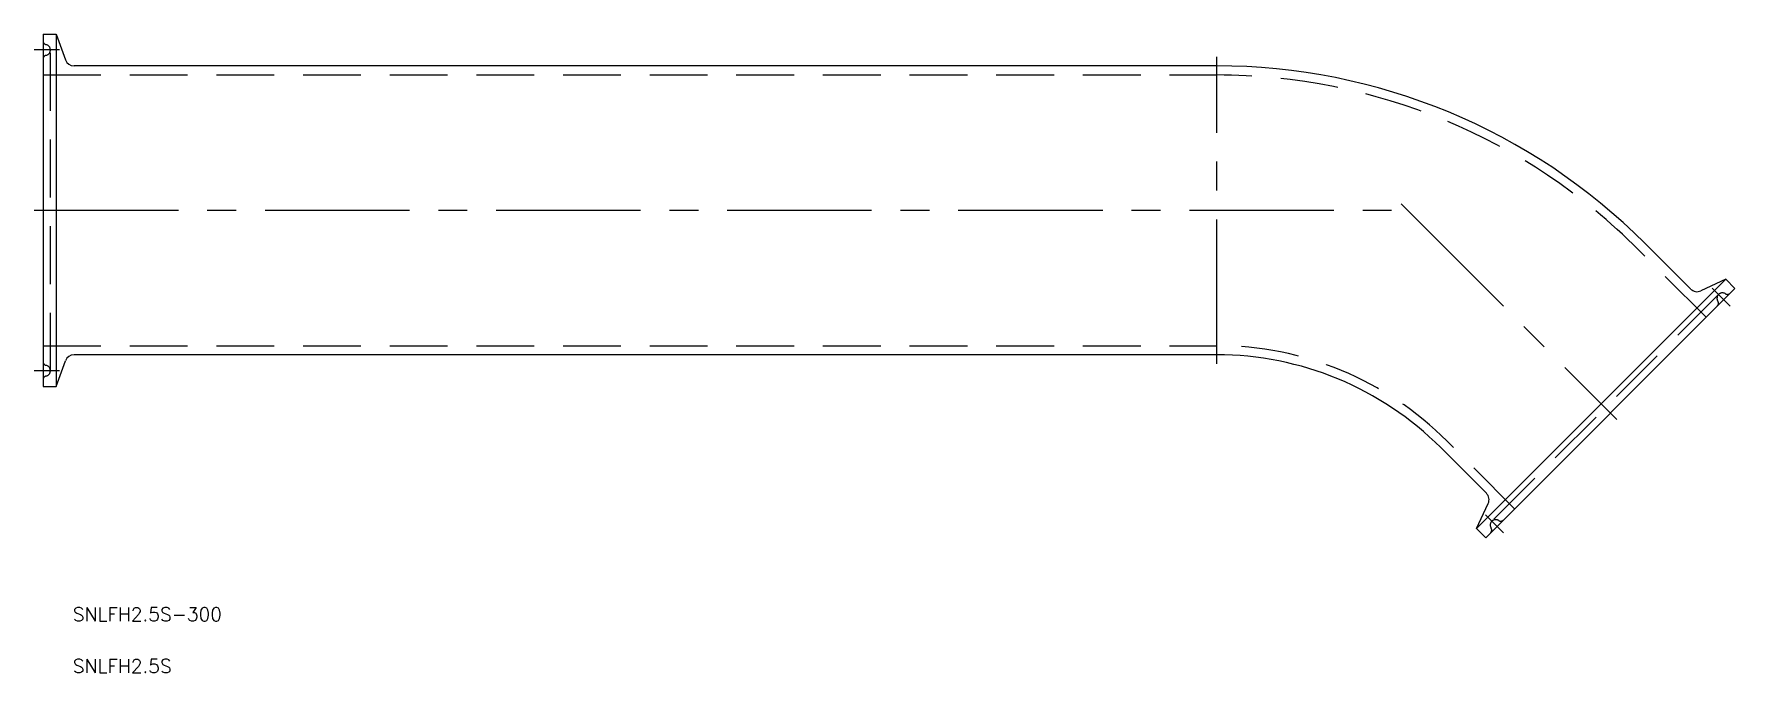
# Model space of a CAD drawing. Extents: x -2 to 372, y -102 to 39.
import ezdxf

# ---------------------------------------------------------------- set-up
doc = ezdxf.new("R2010")
doc.units = 0
doc.linetypes.add('CENTER', pattern=[50.8, 31.75, -6.35, 6.35, -6.35])
doc.linetypes.add('DASHED', pattern=[19.05, 12.7, -6.35])
doc.layers.get('0').update_dxf_attribs({"linetype": 'CONTINUOUS'})
doc.layers.add('CENTER', color=1, linetype='CENTER')
doc.styles.get("Standard").update_dxf_attribs({"font": 'txt.shx', "height": 3, "bigfont": 'bigfont.shx'})

msp = doc.modelspace()

# ---------------------------------------------------------------- linework, layer by layer
at = {"color": 7, "linetype": 'CONTINUOUS'}
for p, q in [((0, 38.75), (0, -38.75)), ((0, 38.75), (2.85, 38.75)), ((2.85, 38.75), (4.92, 33.07)), ((2.85, 38.75), (2.85, -38.75)), ((258, 31.75), (6.8, 31.75)), ((352.15, -7.25), (362.19, -17.29)), ((315.13, -69.93), (369.93, -15.13)), ((317.15, -71.95), (371.95, -17.15)), ((369.93, -15.13), (364.45, -17.69)), ((371.95, -17.15), (369.93, -15.13)), ((2.85, -38.75), (4.92, -33.07)), ((258, -31.75), (6.8, -31.75)), ((0, -38.75), (2.85, -38.75)), ((307.25, -52.15), (317.29, -62.19)), ((315.13, -69.93), (317.69, -64.45)), ((317.15, -71.95), (315.13, -69.93))]:
    msp.add_line(p, q, dxfattribs=at)
at = {"color": 3, "linetype": 'DASHED'}
for p, q in [((1.6, -35.25), (1.6, 35.25)), ((0, 29.75), (258, 29.75)), ((365.58, -23.51), (350.73, -8.66)), ((368.34, -18.49), (318.49, -68.34)), ((0, -29.75), (258, -29.75)), ((323.51, -65.58), (308.66, -50.73))]:
    msp.add_line(p, q, dxfattribs=at)
for centre, radius, start, end in [((0.8, 37.21), 0.8, 180, 258.463), ((0.8, 33.29), 0.8, 101.537, 180), ((0.4, 35.25), 1.2, 281.537, 78.463), ((258, -101.4), 131.15, 45, 90), ((369.19, -19.34), 1.2, 56.537, 213.463), ((370.29, -17.67), 0.8, 236.537, 315), ((367.52, -20.44), 0.8, 315, 33.463), ((258, -101.4), 71.65, 45, 90), ((0.8, -33.29), 0.8, 180, 258.463), ((0.8, -37.21), 0.8, 101.537, 180), ((0.4, -35.25), 1.2, 281.537, 78.463), ((319.34, -69.19), 1.2, 56.537, 213.463), ((317.67, -70.29), 0.8, 315, 33.463), ((320.44, -67.52), 0.8, 236.537, 315)]:
    msp.add_arc(centre, radius, start, end, dxfattribs=at)
at = {"color": 7, "linetype": 'CONTINUOUS'}
for centre, radius, start, end in [((6.8, 33.75), 2, 200, 270), ((258, -101.4), 133.15, 45, 90), ((363.61, -15.88), 2, 225, 295), ((6.8, -33.75), 2, 90, 160), ((258, -101.4), 69.65, 45, 90), ((315.88, -63.61), 2, 335, 45)]:
    msp.add_arc(centre, radius, start, end, dxfattribs=at)
at = {"layer": 'CENTER', "color": 1, "linetype": 'CENTER'}
for p, q in [((3.6, 35.25), (-2, 35.25)), ((258, -33.75), (258, 33.75)), ((-2, 0), (302, 0)), ((298.59, 1.41), (345.96, -45.96)), ((366.93, -17.08), (370.89, -21.04)), ((3.6, -35.25), (-2, -35.25)), ((317.08, -66.93), (321.04, -70.89))]:
    msp.add_line(p, q, dxfattribs=at)

# ---------------------------------------------------------------- texts
at = {"color": 7, "linetype": 'CONTINUOUS'}
for s, p in [('SNLFH2.5S-300', (6.54, -90.29)), ('SNLFH2.5S', (6.54, -101.69))]:
    msp.add_text(s, height=3, dxfattribs=at).set_placement(p)

doc.saveas('drawing.dxf')
